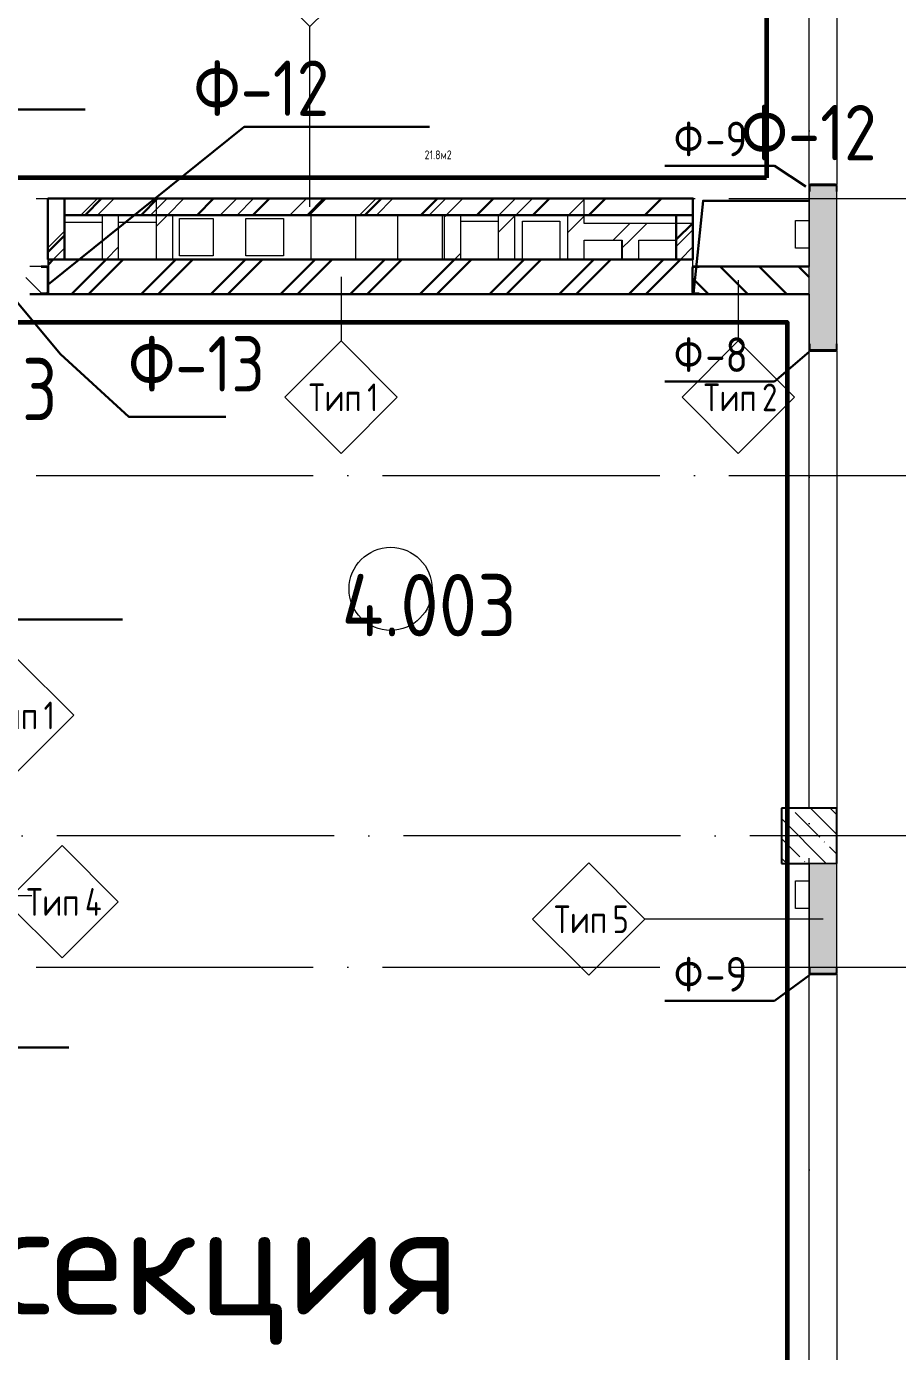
# Model space of a CAD drawing. Header units: millimetres. Extents: x -592259 to 288321, y -552984 to 293768.
# Drawn here: x 120483 to 126770, y -360916 to -351352 of the extents above; entities that cross this region are included whole.
import ezdxf

# ---------------------------------------------------------------- set-up
doc = ezdxf.new("R2010")
doc.units = ezdxf.units.MM
doc.linetypes.add('ADSK_Линия сетки', pattern=[2500, 2000, -250, 0, -250])
doc.linetypes.add('ADSK_Скрыто', pattern=[600, 300, -300])
for name, color, linetype, lineweight in [('0) блоки', 6, 'Continuous', 30), ('0.3) ПГП 6 вып', 4, 'Continuous', 30), ('2)Фарх готовы', 3, 'Continuous', 30), ('2)Фархверки', 40, 'Continuous', 30), ('3) Перемычки готовы', 3, 'Continuous', 30), ('4.2) Штук 4 вып', 6, 'Continuous', 60), ('A-AREA-____-IDEN', 250, 'Continuous', 9), ('A-FLOR-____-OTLN', 250, 'Continuous', 9), ('A-WALL-____-IDEN', 250, 'Continuous', 9), ('A-WALL-____-MCUT', 250, 'Continuous', 13), ('A-WALL-____-PATT', 250, 'Continuous', 13), ('G-____-____-SYMB', 250, 'ADSK_Скрыто', 9), ('G-____-____-TEXT', 250, 'Continuous', 9), ('I-WALL-____-OTLN', 250, 'Continuous', 9), ('S-COLS-____-MCUT', 250, 'Continuous', 25), ('S-COLS-____-OTLN', 250, 'Continuous', 9), ('S-GRID-____-OTLN', 250, 'Continuous', 9)]:
    doc.layers.add(name, color=color, linetype=linetype, lineweight=lineweight)
doc.styles.add('GOST Common_1', font='', dxfattribs={"width": 0.9, "height": 250})
doc.styles.add('ISOCPEUR', font='isocpeur.ttf', dxfattribs={"width": 0.8, "height": 100})
doc.styles.add('ISOCPEUR_1', font='isocpeur.ttf', dxfattribs={"width": 0.9, "height": 250})
doc.styles.add('ISOCPEUR_6', font='isocpeur.ttf', dxfattribs={"height": 3.5})
doc.styles.add('ISOCPEUR_I_1', font='ГОСТ тип А.ttf', dxfattribs={"height": 2500})
doc.styles.add('А3', font='ГОСТ тип А.ttf')
doc.styles.get('GOST Common_1').set_extended_font_data('GOST Common')
pattern_1 = [(135, (-26617.47, -398117.93), (-141.42136, -141.42136), [])]
pattern_2 = [(45, (-26617.47, -398117.93), (-251.4472, 251.4472), []), (45, (-26617.47, -397736.93), (-251.4472, 251.4472), [])]

# ---------------------------------------------------------------- blocks, each defined once
blk = doc.blocks.new('ADSK_КолоннаНесущая_Швеллер_Гнутый_ГОСТ 8278-83 - 200х50х4_таб_1 2-38569673-Кладочный план внутренних ограждающих конструкций на отм_ _12_600_ Секция 3_')
at = {"layer": 'S-COLS-____-MCUT'}
for p, q in [((39.9, 100), (-0.1, 100)), ((-0.1, 96), (39.9, 96)), ((39.9, 96), (39.9, 100)), ((-10.1, 90), (-10.1, -90)), ((-6.1, -90), (-6.1, 90)), ((39.9, -96), (-0.1, -96)), ((-0.1, -100), (39.9, -100)), ((39.9, -100), (39.9, -96))]:
    blk.add_line(p, q, dxfattribs=at)
for centre, radius, start, end in [((-0.1, 90), 10, 90, 180), ((-0.1, 90), 6, 90, 180), ((-0.1, -90), 10, 180, 270), ((-0.1, -90), 6, 180, 270)]:
    blk.add_arc(centre, radius, start, end, dxfattribs=at)
blk = doc.blocks.new('ADSK_КолоннаНесущая_Швеллер_Гнутый_ГОСТ 8278-83 - 200х50х4_таб_1 2-V23-Кладочный план внутренних ограждающих конструкций на отм_ _12_600_ Секция 3_')
at = {"layer": 'S-COLS-____-MCUT'}
for p, q in [((39.9, 100), (-0.1, 100)), ((-0.1, 96), (39.9, 96)), ((39.9, 96), (39.9, 100)), ((-10.1, 90), (-10.1, -90)), ((-6.1, -90), (-6.1, 90)), ((39.9, -96), (-0.1, -96)), ((-0.1, -100), (39.9, -100)), ((39.9, -100), (39.9, -96))]:
    blk.add_line(p, q, dxfattribs=at)
for centre, radius, start, end in [((-0.1, 90), 10, 90, 180), ((-0.1, 90), 6, 90, 180), ((-0.1, -90), 10, 180, 270), ((-0.1, -90), 6, 180, 270)]:
    blk.add_arc(centre, radius, start, end, dxfattribs=at)
blk = doc.blocks.new('ADSK_КолоннаНесущая_Швеллер_Гнутый_ГОСТ 8278-83 - 200х50х4_таб_1 2-V19-Кладочный план внутренних ограждающих конструкций на отм_ _12_600_ Секция 3_')
at = {"layer": 'S-COLS-____-MCUT'}
for p, q in [((39.9, 100), (-0.1, 100)), ((-0.1, 96), (39.9, 96)), ((39.9, 96), (39.9, 100)), ((-10.1, 90), (-10.1, -90)), ((-6.1, -90), (-6.1, 90)), ((39.9, -96), (-0.1, -96)), ((-0.1, -100), (39.9, -100)), ((39.9, -100), (39.9, -96))]:
    blk.add_line(p, q, dxfattribs=at)
for centre, radius, start, end in [((-0.1, 90), 10, 90, 180), ((-0.1, 90), 6, 90, 180), ((-0.1, -90), 10, 180, 270), ((-0.1, -90), 6, 180, 270)]:
    blk.add_arc(centre, radius, start, end, dxfattribs=at)
blk = doc.blocks.new('Разрез - Номер вида спереди_3_5 мм-32550530-Кладочный план внутренних ограждающих конструкций на отм_ _12_600_ Секция 3_')
at = {"layer": 'G-____-____-SYMB', "linetype": 'Continuous'}
for points in [[(9.798, 0.404), (9.798, -0.394), (-0.333, -0.394), (-0.333, 0.404)], [(2.176, -4.675), (3, 0), (3.824, -4.675)]]:
    blk.add_hatch(color=256, dxfattribs=at).paths.add_polyline_path(points)
at = {"layer": 'G-____-____-SYMB', "linetype": 'Continuous', "lineweight": 20}
blk.add_line((3, -3), (3, -9.663), dxfattribs=at)
blk = doc.blocks.new('ADSK_Марка_Стена - Типоразмер_ADSK_Марка-30564887-Кладочный план внутренних ограждающих конструкций на отм_ _12_600_ Секция 3_')
at = {"layer": 'A-WALL-____-IDEN'}
for p, q in [((-0.156, 4.37), (-4.213, 0.312)), ((3.901, 0.312), (-0.156, 4.37)), ((-4.213, 0.312), (-0.156, -3.745)), ((-0.156, -3.745), (3.901, 0.312))]:
    blk.add_line(p, q, dxfattribs=at)
blk = doc.blocks.new('AAR_СКБ_Марка_Помещения_мал - Номер-28977439-АР1_Маркировочный план 3 этажа секция 2_3')
at = {"layer": 'A-AREA-____-IDEN'}
blk.add_circle((-0.028, 0), 3, dxfattribs=at)

msp = doc.modelspace()

# ---------------------------------------------------------------- hatches: boundary and pattern name
at = {"layer": '0) блоки'}
h = msp.add_hatch(dxfattribs=at)
h.set_pattern_fill('FP_3', color=256, style=0, pattern_type=2)
h.set_pattern_definition(pattern_2)
h.paths.add_polyline_path([(124833.2831, -353282.9344), (125293.5323, -353282.9344), (125293.5323, -353032.9344), (120643.5323, -353032.9344), (120643.5323, -353282.9344), (123313.1617, -353282.9344)])
h = msp.add_hatch(dxfattribs=at)
h.set_pattern_fill('FP_2', color=256, style=0, pattern_type=2)
h.set_pattern_definition(pattern_1)
h.paths.add_polyline_path([(126132.5104, -353282.9344), (126132.5104, -353082.9344), (125293.5323, -353082.9344), (125293.5323, -353282.9344)])
at = {"layer": '0.3) ПГП 6 вып'}
h = msp.add_hatch(dxfattribs=at)
h.set_pattern_fill('ANSI31', color=4, scale=90)
h.paths.add_polyline_path([(120638.5323, -352592.9338), (120758.5323, -352592.9338), (120758.5323, -353032.9344), (120638.5323, -353032.9344)])
h = msp.add_hatch(dxfattribs=at)
h.set_pattern_fill('ANSI31', color=4, scale=90)
h.paths.add_polyline_path([(120758.5323, -352712.9338), (125293.5323, -352712.9338), (125293.5323, -352592.9338), (120758.5323, -352592.9338)])
h = msp.add_hatch(dxfattribs=at)
h.set_pattern_fill('ANSI31', color=4, scale=90)
h.paths.add_polyline_path([(125293.5323, -352712.9338), (125173.5323, -352712.9338), (125173.5323, -353032.9344), (125293.5323, -353032.9344)])
at = {"layer": 'A-WALL-____-PATT', "lineweight": 15}
h = msp.add_hatch(dxfattribs=at)
h.set_pattern_fill('FP_23', color=256, style=0, pattern_type=2)
h.set_pattern_definition([(50, (-26617.47, -398117.93), (364.36793, -31.8783), [38.1, -419.1]), (355, (-26617.47, -398117.93), (-70.48585, 382.1133), [30.48, -335.28]), (100.451, (-26587.1, -398120.6), (293.885, 350.2334), [32.38, -356.18]), (46.184, (-26617.47, -398016.33), (542.1585, -84.0858), [57.15, -628.65]), (96.636, (-26572.3, -398023.34), (474.8049, 494.8554), [48.57, -534.27]), (351.184, (-26617.47, -398016.33), (474.8102, 494.85), [45.72, -502.92]), (21, (-26566.67, -398041.73), (303.22847, -204.53046), [38.1, -419.1]), (326, (-26566.67, -398041.73), (123.6039, 368.37604), [30.48, -335.28]), (71.451, (-26541.4, -398058.78), (426.8341, 163.8427), [32.38, -356.18]), (37.5, (-26617.47, -398117.93), (6.17665, 169.11015), [16.764, -314.452, 16.764, -323.596, -336.55]), (37.5, (-26617.47, -398117.93), (6.17665, 169.11015), [-671.576, 16.764, -319.786]), (7.5, (-26617.47, -398117.93), (133.63888, 200.3615), [16.764, -177.292, 16.764, -306.832, -128.27]), (7.5, (-26617.47, -398117.93), (133.63888, 200.3615), [-517.652, 16.764, -111.506]), (327.5, (-26730.75, -398117.93), (271.18182, -11.45836), [16.764, -110.236, 16.764, -379.476, -525.78]), (327.5, (-26730.75, -398117.93), (271.18182, -11.45836), [-523.24, 16.764, -509.016]), (317.5, (-26781.55, -398117.93), (296.2585, 50.85285), [16.764, -148.336, 16.764, -246.38, -373.38]), (317.5, (-26781.55, -398117.93), (296.2585, 50.85285), [-428.244, 16.764, -356.616])])
h.paths.add_polyline_path([(126332.5104, -397892.9338), (126332.5104, -397492.9344), (126132.5104, -397492.9344), (126132.5104, -397892.9338)])
h.paths.add_polyline_path([(126132.5104, -393792.9338), (126332.5104, -393792.9338), (126332.5104, -392992.9344), (126132.5104, -392992.9344), (126132.5104, -393448.7037)])
h.paths.add_polyline_path([(126332.5104, -391292.9344), (126332.5104, -390592.9344), (126132.5104, -390592.9344), (126132.5104, -391292.9344)])
h.paths.add_polyline_path([(126132.5104, -389292.9338), (126332.5104, -389292.9338), (126332.5104, -388492.9344), (126132.5104, -388492.9344), (126132.5104, -389208.4874)])
h.paths.add_polyline_path([(126132.5104, -384792.9338), (126332.5104, -384792.9338), (126332.5104, -383992.9344), (126132.5104, -383992.9344)])
h.paths.add_polyline_path([(126332.5104, -382292.9344), (126332.5104, -381592.9344), (126132.5104, -381592.9344), (126132.5104, -382292.9344)])
h.paths.add_polyline_path([(126332.5104, -380292.9338), (126332.5104, -379492.9344), (126132.5104, -379492.9344), (126132.5104, -380292.9338)])
h.paths.add_polyline_path([(126332.5104, -375792.9338), (126332.5104, -374992.9344), (126132.5104, -374992.9344), (126132.5104, -375792.9338)])
h.paths.add_polyline_path([(126132.5104, -373292.9344), (126332.5104, -373292.9344), (126332.5104, -372592.9344), (126132.5104, -372592.9344)])
h.paths.add_polyline_path([(126132.5104, -371292.9338), (126332.5104, -371292.9338), (126332.5104, -370492.9344), (126132.5104, -370492.9344), (126132.5104, -371187.5681)])
h.paths.add_polyline_path([(126332.5104, -366792.9338), (126332.5104, -365992.9344), (126132.5104, -365992.9344), (126132.5104, -366792.9338)])
h.paths.add_polyline_path([(126332.5104, -365092.9344), (126332.5104, -364392.9344), (126132.5104, -364392.9344), (126132.5104, -365092.9344)])
h.paths.add_polyline_path([(126132.5104, -362692.9344), (126332.5104, -362692.9344), (126332.5104, -362292.9338), (126132.5104, -362292.9338), (126132.5104, -362442.122)])
h.paths.add_polyline_path([(126332.5104, -361892.9338), (126332.5104, -361492.9344), (126132.5104, -361492.9344), (126132.5104, -361892.9338)])
h.paths.add_polyline_path([(126332.5104, -358192.9344), (126332.5104, -357392.9338), (126132.5104, -357392.9338), (126132.5104, -358192.9344)])
h.paths.add_polyline_path([(126132.5104, -353692.9338), (126332.5104, -353692.9338), (126332.5104, -352492.9338), (126132.5104, -352492.9338), (126132.5104, -353282.9344)])
h.paths.add_polyline_path([(126332.5104, -350392.9338), (126332.5104, -350092.9344), (126132.5104, -350092.9344), (126132.5104, -350392.9338)])
h.paths.add_polyline_path([(126332.5104, -349192.9344), (126332.5104, -347992.9344), (126132.5104, -347992.9344), (126132.5104, -349192.9344)])
h.paths.add_polyline_path([(126132.5104, -347092.9344), (126332.5104, -347092.9344), (126332.5104, -346392.9344), (126132.5104, -346392.9344)])
h.paths.add_polyline_path([(126332.5104, -344292.9338), (126332.5104, -343492.9344), (126132.5104, -343492.9344), (126132.5104, -344292.9338)])
h.paths.add_polyline_path([(126332.5104, -340192.9344), (126332.5104, -339542.9338), (126132.5104, -339542.9338), (126132.5104, -340192.9344)])
h = msp.add_hatch(dxfattribs=at)
h.set_pattern_fill('FP_3', color=256, style=0, pattern_type=2)
h.set_pattern_definition(pattern_2)
h.paths.add_polyline_path([(121418.5323, -352712.9338), (121418.5323, -352592.9338), (120638.5323, -352592.9338), (120638.5323, -352712.9338), (121148.5323, -352712.9338)])
h = msp.add_hatch(dxfattribs=at)
h.set_pattern_fill('FP_3', color=256, style=0, pattern_type=2)
h.set_pattern_definition(pattern_2)
h.paths.add_polyline_path([(124508.5323, -352712.9338), (124508.5323, -352592.9338), (121418.5323, -352592.9338), (121418.5323, -352712.9338), (124388.5323, -352712.9338)])
h = msp.add_hatch(dxfattribs=at)
h.set_pattern_fill('FP_3', color=256, style=0, pattern_type=2)
h.set_pattern_definition(pattern_2)
h.paths.add_polyline_path([(120638.5323, -353082.9344), (120643.5323, -353082.9344), (120643.5323, -353032.9344), (120758.5323, -353032.9344), (120758.5323, -352712.9338), (120638.5323, -352712.9338)])
h = msp.add_hatch(dxfattribs=at)
h.set_pattern_fill('FP_3', color=256, style=0, pattern_type=2)
h.set_pattern_definition(pattern_2)
h.paths.add_polyline_path([(121028.5323, -353032.9344), (121148.5323, -353032.9344), (121148.5323, -352712.9338), (121028.5323, -352712.9338)])
h = msp.add_hatch(dxfattribs=at)
h.set_pattern_fill('FP_3', color=256, style=0, pattern_type=2)
h.set_pattern_definition(pattern_2)
h.paths.add_polyline_path([(121538.5323, -353032.9344), (121538.5323, -352712.9338), (121418.5323, -352712.9338), (121418.5323, -353032.9344)])
h = msp.add_hatch(dxfattribs=at)
h.set_pattern_fill('FP_3', color=256, style=0, pattern_type=2)
h.set_pattern_definition(pattern_2)
h.paths.add_polyline_path([(123618.5323, -353032.9344), (123618.5323, -352712.9338), (123498.5323, -352712.9338), (123498.5323, -353032.9344)])
h = msp.add_hatch(dxfattribs=at)
h.set_pattern_fill('FP_3', color=256, style=0, pattern_type=2)
h.set_pattern_definition(pattern_2)
h.paths.add_polyline_path([(124008.5323, -353032.9344), (124008.5323, -352712.9338), (123888.5323, -352712.9338), (123888.5323, -353032.9344)])
h = msp.add_hatch(dxfattribs=at)
h.set_pattern_fill('FP_3', color=256, style=0, pattern_type=2)
h.set_pattern_definition(pattern_2)
h.paths.add_polyline_path([(124388.5323, -353032.9344), (124508.5323, -353032.9344), (124508.5323, -352712.9338), (124388.5323, -352712.9338)])
h = msp.add_hatch(dxfattribs=at)
h.set_pattern_fill('FP_3', color=256, style=0, pattern_type=2)
h.set_pattern_definition(pattern_2)
h.paths.add_polyline_path([(124903.5323, -352892.9344), (125173.5323, -352892.9344), (125173.5323, -352772.9344), (124508.5323, -352772.9344), (124508.5323, -352892.9344), (124833.2831, -352892.9344)])
h = msp.add_hatch(dxfattribs=at)
h.set_pattern_fill('FP_3', color=256, style=0, pattern_type=2)
h.set_pattern_definition(pattern_2)
h.paths.add_polyline_path([(125293.5323, -353032.9344), (125293.5323, -352772.9344), (125173.5323, -352772.9344), (125173.5323, -353032.9344)])
h = msp.add_hatch(dxfattribs=at)
h.set_pattern_fill('FP_3', color=256, style=0, pattern_type=2)
h.set_pattern_definition(pattern_2)
h.paths.add_polyline_path([(124783.5323, -353032.9344), (124903.5323, -353032.9344), (124903.5323, -352892.9344), (124783.5323, -352892.9344)])
h = msp.add_hatch(dxfattribs=at)
h.set_pattern_fill('FP_2', color=256, style=0, pattern_type=2)
h.set_pattern_definition(pattern_1)
h.paths.add_polyline_path([(120643.5323, -353282.9344), (120643.5323, -353082.9344), (120477.5323, -353082.9344), (120477.5323, -353282.9344), (120507.5323, -353282.9344)])
h.paths.add_polyline_path([(119197.5323, -353282.9344), (119227.5323, -353282.9344), (119227.5323, -353082.9344), (119072.5323, -353082.9344), (119072.5323, -353282.9344)])
at = {"layer": 'S-COLS-____-OTLN', "lineweight": 5}
h = msp.add_hatch(dxfattribs=at)
h.set_pattern_fill('FP_1', color=256, style=0, pattern_type=2)
h.set_pattern_definition([(135, (-26617.47, -398117.93), (-142.5612, -142.5612), []), (135, (-26474.9, -398117.93), (-142.5612, -142.5612), [252.016, -50.403, 3.353, -47.05])])
h.paths.add_polyline_path([(125932.5104, -357392.9338), (126332.5104, -357392.9338), (126332.5104, -356992.9338), (125932.5104, -356992.9338)])

# ---------------------------------------------------------------- linework, layer by layer
at = {"layer": '0) блоки'}
for p, q in [((125293.5323, -353032.9344), (120638.5323, -353032.9344)), ((126132.5104, -353082.9344), (125293.5323, -353082.9344)), ((120507.5323, -353282.9344), (126132.5104, -353282.9344))]:
    msp.add_line(p, q, dxfattribs=at)
at = {"layer": '0.3) ПГП 6 вып'}
for points in [[(120638.5323, -352592.9338), (120758.5323, -352592.9338), (120758.5323, -353032.9344), (120638.5323, -353032.9344)], [(120758.5323, -352712.9338), (125293.5323, -352712.9338), (125293.5323, -352592.9338), (120758.5323, -352592.9338)], [(125293.5323, -352712.9338), (125173.5323, -352712.9338), (125173.5323, -353032.9344), (125293.5323, -353032.9344)]]:
    msp.add_lwpolyline(points, close=True, dxfattribs=at)
at = {"layer": '2)Фарх готовы'}
for points in [[(118537.516, -352547.7107), (119050.165, -351951.3241), (119121.8136, -351951.3241), (120907.9644, -351951.3241)], [(120638.5817, -353213.981), (122054.2977, -352076.0587), (123392.818, -352076.0587)], [(125297.1013, -353279.2494), (125366.9863, -352609.8252), (125429.5149, -352609.8252), (126129.5149, -352609.8252)], [(120289.9565, -353194.7906), (120728.1367, -353716.1291), (121221.5755, -354168.7726), (121921.5755, -354168.7726)], [(118468.416, -355856.6607), (119047.9121, -355631.5634), (121177.2969, -355631.5634)], [(118528.4895, -358965.8915), (119050.165, -358720.6685), (120788.0655, -358720.6685)]]:
    msp.add_lwpolyline(points, dxfattribs=at)
at = {"layer": '2)Фархверки'}
for points in [[(126109.131, -352505.5775), (125880.8902, -352356.4971), (125790.2722, -352356.4971), (125090.2722, -352356.4971)], [(126131.2273, -353701.0184), (125880.8902, -353913.3113), (125790.2722, -353913.3113), (125090.2722, -353913.3113)], [(126135.7113, -358198.8642), (125880.8902, -358386.0357), (125790.2722, -358386.0357), (125090.2722, -358386.0357)]]:
    msp.add_lwpolyline(points, dxfattribs=at)
at = {"layer": '4.2) Штук 4 вып'}
for points in [[(125824.4521, -352443.6816), (118995.8254, -352443.6816), (118995.8254, -349187.3825), (125824.4521, -349187.3825)], [(125973.6062, -381669.925), (118991.4555, -381669.925), (118991.4555, -353487.1067), (125973.6062, -353487.1067)]]:
    msp.add_lwpolyline(points, close=True, dxfattribs=at)
at = {"layer": 'A-FLOR-____-OTLN'}
for p, q in [((121586.505, -352737.9338), (121831.505, -352737.9338)), ((121586.505, -353007.9338), (121586.505, -352737.9338)), ((121831.505, -352737.9338), (121831.505, -353007.9338)), ((122067.5104, -352737.9338), (122337.5104, -352737.9338)), ((122067.5104, -353007.9338), (122067.5104, -352737.9338)), ((122337.5104, -352737.9338), (122337.5104, -353007.9338)), ((122537.5104, -353032.9338), (122537.5104, -352712.9338)), ((122857.5104, -352712.9338), (122857.5104, -353032.9338)), ((123162.5334, -353032.9344), (123162.5334, -352712.9344)), ((123482.5334, -352712.9344), (123482.5334, -353032.9344)), ((120762.5333, -352762.9338), (121028.5323, -352762.9338)), ((120762.5333, -353032.9338), (120762.5333, -352762.9338)), ((121148.5323, -352762.9338), (121418.5323, -352762.9338)), ((123618.5323, -352757.9338), (123888.5323, -352757.9338)), ((124062.5104, -352757.9338), (124332.5104, -352757.9338)), ((124062.5104, -353032.9338), (124062.5104, -352757.9338)), ((124332.5104, -352757.9338), (124332.5104, -353032.9338)), ((126032.5104, -352952.9338), (126032.5104, -352752.9338)), ((126032.5104, -352752.9338), (126132.5104, -352752.9338)), ((124778.5323, -352892.9344), (124778.5323, -353032.9344)), ((125172.5104, -352892.9344), (125172.5104, -353032.8865)), ((121831.505, -353007.9338), (121586.505, -353007.9338)), ((122337.5104, -353007.9338), (122067.5104, -353007.9338)), ((126132.5104, -352952.9338), (126032.5104, -352952.9338)), ((126032.5104, -357717.9338), (126032.5104, -357517.9338)), ((126032.5104, -357517.9338), (126132.5104, -357517.9338)), ((126132.5104, -357717.9338), (126032.5104, -357717.9338))]:
    msp.add_line(p, q, dxfattribs=at)
at = {"layer": 'A-WALL-____-IDEN'}
for p, q in [((122529.1812, -352652.9338), (122529.1812, -351351.6838)), ((122753.5749, -353157.9344), (122753.5749, -353621.4932)), ((125620.3195, -353182.9344), (125620.3195, -353621.4932)), ((126232.5104, -357794.8336), (124946.8854, -357794.8336))]:
    msp.add_line(p, q, dxfattribs=at)
at = {"layer": 'A-WALL-____-MCUT', "color": 7, "lineweight": 15}
for p, q in [((126132.5104, -352492.9338), (126132.5104, -353082.9344)), ((126332.5104, -352492.9338), (126132.5104, -352492.9338)), ((126332.5104, -353692.9338), (126332.5104, -352492.9338)), ((120638.5323, -352592.9338), (120638.5323, -353082.9344)), ((124508.5323, -352592.9338), (120638.5323, -352592.9338)), ((121418.5323, -352592.9338), (121418.5323, -353032.9344)), ((124508.5323, -352772.9344), (124508.5323, -352592.9338)), ((120758.5323, -353032.9344), (120758.5323, -352712.9338)), ((120758.5323, -352712.9338), (121028.5323, -352712.9338)), ((121028.5323, -352712.9338), (121028.5323, -353032.9344)), ((121148.5323, -353032.9344), (121148.5323, -352712.9338)), ((121148.5323, -352712.9338), (121418.5323, -352712.9338)), ((121538.5323, -353032.9344), (121538.5323, -352712.9338)), ((121538.5323, -352712.9338), (123498.5323, -352712.9338)), ((123498.5323, -352712.9338), (123498.5323, -353032.9344)), ((123618.5323, -352712.9338), (123888.5323, -352712.9338)), ((123618.5323, -353032.9344), (123618.5323, -352712.9338)), ((123888.5323, -352712.9338), (123888.5323, -353032.9344)), ((124008.5323, -352712.9338), (124388.5323, -352712.9338)), ((124008.5323, -353032.9344), (124008.5323, -352712.9338)), ((124388.5323, -352712.9338), (124388.5323, -353032.9344)), ((125293.5323, -352772.9344), (124508.5323, -352772.9344)), ((125293.5323, -353082.9344), (125293.5323, -352772.9344)), ((124508.5323, -353032.9344), (124508.5323, -352892.9344)), ((124508.5323, -352892.9344), (124783.5323, -352892.9344)), ((124783.5323, -352892.9344), (124783.5323, -353032.9344)), ((124903.5323, -353032.9344), (124903.5323, -352892.9344)), ((124903.5323, -352892.9344), (125173.5323, -352892.9344)), ((125173.5323, -352892.9344), (125173.5323, -353032.9344)), ((120638.5323, -353082.9344), (120507.5323, -353082.9344)), ((121028.5323, -353032.9344), (120758.5323, -353032.9344)), ((123498.5323, -353032.9344), (121148.5323, -353032.9344)), ((123888.5323, -353032.9344), (123618.5323, -353032.9344)), ((124008.5323, -353032.9344), (125293.5323, -353032.9344)), ((126132.5104, -353282.9344), (126132.5104, -353692.9338)), ((126132.5104, -353692.9338), (126332.5104, -353692.9338)), ((126132.5104, -357392.9338), (126132.5104, -358192.9344)), ((126332.5104, -358192.9344), (126332.5104, -357392.9338)), ((126132.5104, -358192.9344), (126332.5104, -358192.9344))]:
    msp.add_line(p, q, dxfattribs=at)
at = {"layer": 'A-WALL-____-MCUT', "lineweight": 15}
for p, q in [((120643.5323, -353082.9344), (120638.5323, -353082.9344)), ((120643.5323, -353282.9344), (120643.5323, -353032.9344)), ((125293.5323, -353082.9344), (125293.5323, -353282.9344)), ((126132.5104, -353282.9344), (126132.5104, -353082.9344)), ((126332.5104, -357392.9338), (126132.5104, -357392.9338))]:
    msp.add_line(p, q, dxfattribs=at)
at = {"layer": 'I-WALL-____-OTLN', "lineweight": 15}
for p, q in [((126132.5104, -352492.9338), (126132.5104, -350792.9338)), ((126332.5104, -350792.9338), (126332.5104, -352492.9338)), ((126132.5104, -356992.9338), (126132.5104, -353692.9338)), ((126332.5104, -353692.9338), (126332.5104, -356992.9338)), ((126132.5104, -361492.9344), (126132.5104, -358192.9344)), ((126332.5104, -358192.9344), (126332.5104, -361492.9344))]:
    msp.add_line(p, q, dxfattribs=at)
at = {"layer": 'S-COLS-____-MCUT'}
for p, q in [((126332.5104, -356992.9338), (125932.5104, -356992.9338)), ((125932.5104, -356992.9338), (125932.5104, -357392.9338)), ((126332.5104, -357392.9338), (126332.5104, -356992.9338)), ((125932.5104, -357392.9338), (126132.5104, -357392.9338))]:
    msp.add_line(p, q, dxfattribs=at)
at = {"layer": 'S-COLS-____-OTLN'}
msp.add_line((126132.5104, -357392.9338), (126332.5104, -357392.9338), dxfattribs=at)
at = {"layer": 'S-GRID-____-OTLN', "linetype": 'ADSK_Линия сетки'}
for p, q in [((126132.5323, -401856.7737), (126132.5323, -336915.9292)), ((105552.8046, -352592.9338), (130203.4118, -352592.9338)), ((105552.8046, -354592.9338), (130203.4118, -354592.9338)), ((130203.4118, -357192.9338), (105552.8046, -357192.9338)), ((105552.8046, -358142.9338), (130203.4118, -358142.9338))]:
    msp.add_line(p, q, dxfattribs=at)

# ---------------------------------------------------------------- block references
at = {"layer": 'A-AREA-____-IDEN', "xscale": 99.99999999999993, "yscale": 99.99999999999993, "zscale": 99.99999999999993}
msp.add_blockref('AAR_СКБ_Марка_Помещения_мал - Номер-28977439-АР1_Маркировочный план 3 этажа секция 2_3', (123113.9971, -355411.215), dxfattribs=at)
at = {"layer": 'A-WALL-____-IDEN', "xscale": 99.99999999999993, "yscale": 99.99999999999993, "zscale": 99.99999999999993}
for p in [(122544.8062, -350977.2169), (122769.1999, -354058.4601), (125635.9445, -354058.4601), (120434.2799, -356354.5421), (120755.4794, -357700.9214), (124556.7935, -357826.0836)]:
    msp.add_blockref('ADSK_Марка_Стена - Типоразмер_ADSK_Марка-30564887-Кладочный план внутренних ограждающих конструкций на отм_ _12_600_ Секция 3_', p, dxfattribs=at)
at = {"layer": 'G-____-____-SYMB', "linetype": 'Continuous', "lineweight": 40, "extrusion": (0, 0, -1), "xscale": 99.99999999999993, "yscale": 99.99999999999993, "zscale": 99.99999999999993, "rotation": 270.0000000000002}
msp.add_blockref('Разрез - Номер вида спереди_3_5 мм-32550530-Кладочный план внутренних ограждающих конструкций на отм_ _12_600_ Секция 3_', (-119555.7893, -357324.7844), dxfattribs=at)
at = {"layer": 'S-COLS-____-OTLN'}
for name, p, rotation in [('ADSK_КолоннаНесущая_Швеллер_Гнутый_ГОСТ 8278-83 - 200х50х4_таб_1 2-38569673-Кладочный план внутренних ограждающих конструкций на отм_ _12_600_ Секция 3_', (126232.5104, -352503.0338), 269.9999999999649), ('ADSK_КолоннаНесущая_Швеллер_Гнутый_ГОСТ 8278-83 - 200х50х4_таб_1 2-V23-Кладочный план внутренних ограждающих конструкций на отм_ _12_600_ Секция 3_', (120628.4323, -353182.9344), 180), ('ADSK_КолоннаНесущая_Швеллер_Гнутый_ГОСТ 8278-83 - 200х50х4_таб_1 2-38569673-Кладочный план внутренних ограждающих конструкций на отм_ _12_600_ Секция 3_', (126232.5104, -353682.8338), 89.99999999996523), ('ADSK_КолоннаНесущая_Швеллер_Гнутый_ГОСТ 8278-83 - 200х50х4_таб_1 2-38569673-Кладочный план внутренних ограждающих конструкций на отм_ _12_600_ Секция 3_', (126232.5104, -358182.8344), 89.99999999996523)]:
    msp.add_blockref(name, p, dxfattribs=dict(at, rotation=rotation))
msp.add_blockref('ADSK_КолоннаНесущая_Швеллер_Гнутый_ГОСТ 8278-83 - 200х50х4_таб_1 2-V19-Кладочный план внутренних ограждающих конструкций на отм_ _12_600_ Секция 3_', (125298.6323, -353182.9344), dxfattribs=at)

# ---------------------------------------------------------------- texts
at = {"layer": '0.3) ПГП 6 вып', "insert": (123356.907, -352246.2979), "char_height": 63.81659, "attachment_point": 1, "style": 'А3'}
msp.add_mtext_dynamic_manual_height_columns('21.8м2', width=1367.025343, gutter_width=319.083, heights=[0], dxfattribs=at)
at = {"layer": '2)Фарх готовы', "char_height": 400, "width": 526.708687, "attachment_point": 1, "style": 'GOST Common_1'}
for s, insert in [('Ф-12', (121689.5499, -351597.0927)), ('Ф-12', (125639.9629, -351918.0702)), ('Ф-13', (121217.6492, -353586.6438))]:
    msp.add_mtext(s, dxfattribs=dict(at, insert=insert))
at = {"layer": '2)Фархверки', "char_height": 250, "attachment_point": 1, "style": 'GOST Common_1'}
for s, insert, width in [('\\fGOST Common|b0|i0|c204|p34|;\\W.9;Ф', (125156.0413, -352038.6595), 274.177125), ('-9', (125382.2601, -352038.6595), 389.620125), ('\\fGOST Common|b0|i0|c204|p34|;\\W.9;Ф', (125156.0413, -353595.4737), 274.177125), ('-8', (125382.2601, -353595.4737), 389.620125), ('\\fGOST Common|b0|i0|c204|p34|;\\W.9;Ф', (125156.0413, -358068.1982), 274.177125), ('-9', (125382.2601, -358068.1982), 389.620125)]:
    msp.add_mtext(s, dxfattribs=dict(at, insert=insert, width=width))
at = {"layer": '3) Перемычки готовы', "insert": (119125.6677, -353744.696), "char_height": 450, "width": 333.502, "attachment_point": 1, "style": 'ISOCPEUR_I_1'}
msp.add_mtext('ПР-К13', dxfattribs=at)
at = {"layer": 'A-AREA-____-IDEN', "insert": (122757.2967, -355303.7294), "char_height": 450, "width": 673.4175, "attachment_point": 1, "style": 'ISOCPEUR_1'}
msp.add_mtext('4.003', dxfattribs=at)
at = {"layer": 'A-WALL-____-IDEN', "char_height": 200, "attachment_point": 1, "style": 'ISOCPEUR'}
for s, insert, width in [('Тип', (122520.919, -353928.7915), 387.215062), (' 1', (122840.4034, -353928.7915), 190.801625), ('Тип', (125371.5636, -353928.7915), 387.215062), (' 2', (125691.048, -353928.7915), 230.084312), ('Тип', (120185.999, -356224.8734), 387.215062), (' 1', (120505.4834, -356224.8734), 190.801625), ('Тип', (120484.0985, -357571.2528), 387.215062), (' 4', (120803.5829, -357571.2528), 246.91975), ('Тип', (124292.4126, -357696.415), 387.215062), (' 5', (124611.897, -357696.415), 230.084312)]:
    msp.add_mtext(s, dxfattribs=dict(at, insert=insert, width=width))
at = {"layer": 'G-____-____-TEXT', "color": 7, "insert": (115001.8285, -359850.8975), "char_height": 800, "width": 18169.734652, "attachment_point": 1, "style": 'ISOCPEUR_6'}
msp.add_mtext('4 этаж, 3 секция', dxfattribs=at)

doc.saveas('drawing.dxf')
